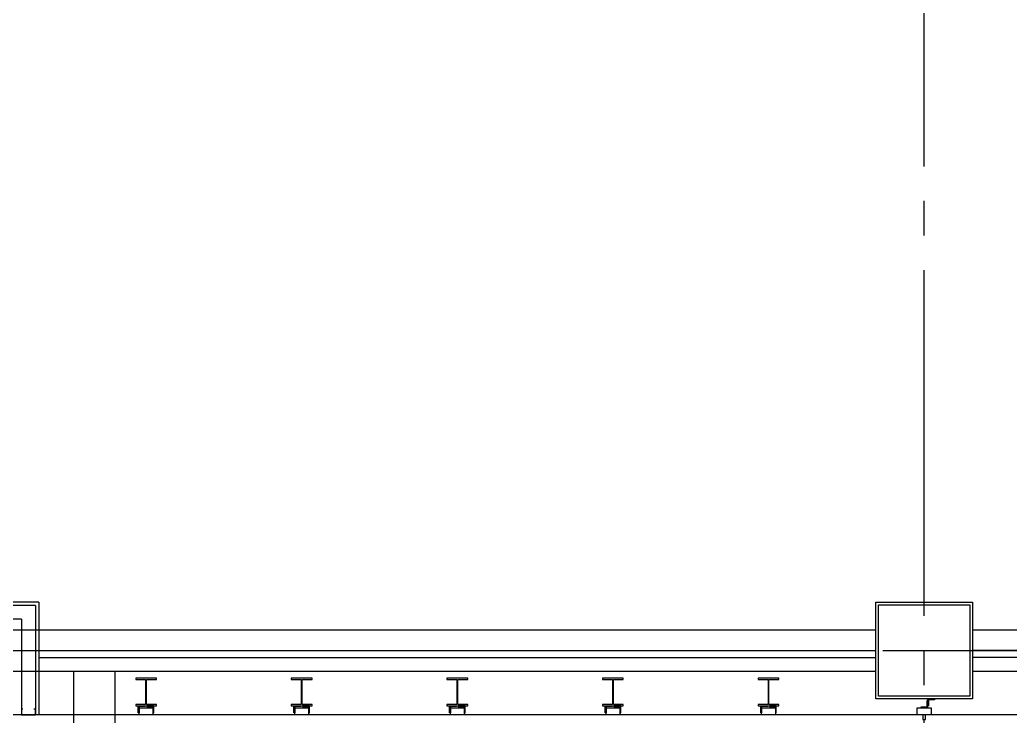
# Model space of a CAD drawing. Header units: millimetres. Extents: x -48783 to 29932, y 8989 to 23940.
# Drawn here: x 20046 to 20762, y 11502 to 12006 of the extents above; entities that cross this region are included whole.
import ezdxf

# ---------------------------------------------------------------- set-up
doc = ezdxf.new("R2010")
doc.units = ezdxf.units.MM
doc.header["$LTSCALE"] = 100
doc.linetypes.add('X-N-FAB-L20$0$COL-CEN-LIN', pattern=[3.25, 2.5, -0.25, 0.25, -0.25])
for name, color, linetype in [('0-XREF', 7, 'Continuous'), ('X-N-FAB-L20$0$04', 8, 'Continuous'), ('X-N-FAB-L20$0$08', 8, 'Continuous'), ('X-N-FAB-L20$0$200K新增範圍', 8, 'Continuous'), ('X-N-FAB-L20$0$BLOCK', 8, 'Continuous'), ('X-N-FAB-L20$0$CCL', 8, 'X-N-FAB-L20$0$COL-CEN-LIN'), ('X-N-FAB-L20$0$COL-S', 8, 'Continuous'), ('X-N-FAB-L20$0$WALL-P', 8, 'Continuous')]:
    doc.layers.add(name, color=color, linetype=linetype)

# ---------------------------------------------------------------- blocks, each defined once
blk = doc.blocks.new('X-N-FAB-L20$0$A$Cc7bb84f0')
at = {"layer": 'X-N-FAB-L20$0$COL-S'}
for points in [[(0, 70), (70, 70), (70, 0), (0, 0)], [(2, 68), (68, 68), (68, 2), (2, 2)]]:
    blk.add_lwpolyline(points, close=True, dxfattribs=at)
blk = doc.blocks.new('X-N-FAB-L20$0$A$C20c95bda')
at = {"layer": 'X-N-FAB-L20$0$CCL'}
for p, q in [((21720, 0), (21720, 9160)), ((240, 950), (28330, 950))]:
    blk.add_line(p, q, dxfattribs=at)
at = {"layer": 'X-N-FAB-L20$0$200K新增範圍'}
blk.add_blockref('X-N-FAB-L20$0$A$Cc7bb84f0', (21685, 915), dxfattribs=at)
blk = doc.blocks.new('X-N-FAB-L20$0$A$C1d07c4d4')
at = {"layer": 'X-N-FAB-L20$0$04'}
for p, q in [((20802.44, 910), (20802.44, 160)), ((20832.44, 910), (20832.44, 160))]:
    blk.add_line(p, q, dxfattribs=at)
at = {"layer": 'X-N-FAB-L20$0$08'}
for p, q in [((20777.44, 925), (21382.44, 925)), ((22282.44, 925), (21452.44, 925))]:
    blk.add_line(p, q, dxfattribs=at)
for points in [[(21382.44, 890), (21382.44, 960), (21452.44, 960), (21452.44, 890)], [(21384.44, 892), (21384.44, 958), (21450.44, 958), (21450.44, 892)]]:
    blk.add_lwpolyline(points, close=True, dxfattribs=at)
at = {"layer": 'X-N-FAB-L20$0$WALL-P'}
for p, q in [((20777.44, 960), (20552.44, 960)), ((20777.44, 960), (20777.44, 878.5)), ((20774.94, 957.5), (20552.44, 957.5)), ((20774.94, 957.5), (20774.94, 878.5)), ((20764.94, 947.5), (20552.44, 947.5)), ((20764.94, 947.5), (20764.94, 878.5)), ((20552.44, 940), (21382.44, 940)), ((21452.44, 940), (22282.44, 940)), ((20777.44, 920), (21382.44, 920)), ((22282.44, 920), (21452.44, 920)), ((20552.44, 910), (21382.44, 910)), ((21452.44, 910), (22282.44, 910)), ((23317.44, 878.5), (20564.44, 878.5))]:
    blk.add_line(p, q, dxfattribs=at)
for points in [[(20847.44, 885), (20862.44, 885), (20862.44, 885.9), (20855.24, 885.9), (20855.24, 904.1), (20862.44, 904.1), (20862.44, 905), (20847.44, 905), (20847.44, 904.1), (20854.64, 904.1), (20854.64, 885.9), (20847.44, 885.9)], [(20959.94, 885), (20974.94, 885), (20974.94, 885.9), (20967.74, 885.9), (20967.74, 904.1), (20974.94, 904.1), (20974.94, 905), (20959.94, 905), (20959.94, 904.1), (20967.14, 904.1), (20967.14, 885.9), (20959.94, 885.9)], [(21072.44, 885), (21087.44, 885), (21087.44, 885.9), (21080.24, 885.9), (21080.24, 904.1), (21087.44, 904.1), (21087.44, 905), (21072.44, 905), (21072.44, 904.1), (21079.64, 904.1), (21079.64, 885.9), (21072.44, 885.9)], [(21184.94, 885), (21199.94, 885), (21199.94, 885.9), (21192.74, 885.9), (21192.74, 904.1), (21199.94, 904.1), (21199.94, 905), (21184.94, 905), (21184.94, 904.1), (21192.14, 904.1), (21192.14, 885.9), (21184.94, 885.9)], [(21297.44, 885), (21312.44, 885), (21312.44, 885.9), (21305.24, 885.9), (21305.24, 904.1), (21312.44, 904.1), (21312.44, 905), (21297.44, 905), (21297.44, 904.1), (21304.64, 904.1), (21304.64, 885.9), (21297.44, 885.9)], [(21414.94, 883.5), (21419.94, 883.5), (21419.94, 888.5), (21419.34, 888.5), (21419.34, 884.1), (21414.94, 884.1)], [(21419.94, 885), (21419.94, 890), (21424.94, 890), (21424.94, 889.4), (21420.54, 889.4), (21420.54, 885)], [(20849.34, 880), (20849.34, 885), (20854.34, 885), (20854.34, 884.4), (20849.94, 884.4), (20849.94, 880)], [(20849.94, 883.5), (20859.94, 883.5), (20859.94, 878.5), (20849.94, 878.5)], [(20860.54, 880), (20860.54, 885), (20855.54, 885), (20855.54, 884.4), (20859.94, 884.4), (20859.94, 880)], [(20961.84, 880), (20961.84, 885), (20966.84, 885), (20966.84, 884.4), (20962.44, 884.4), (20962.44, 880)], [(20962.44, 883.5), (20972.44, 883.5), (20972.44, 878.5), (20962.44, 878.5)], [(20973.04, 880), (20973.04, 885), (20968.04, 885), (20968.04, 884.4), (20972.44, 884.4), (20972.44, 880)], [(21074.34, 880), (21074.34, 885), (21079.34, 885), (21079.34, 884.4), (21074.94, 884.4), (21074.94, 880)], [(21074.94, 883.5), (21084.94, 883.5), (21084.94, 878.5), (21074.94, 878.5)], [(21085.54, 880), (21085.54, 885), (21080.54, 885), (21080.54, 884.4), (21084.94, 884.4), (21084.94, 880)], [(21186.84, 880), (21186.84, 885), (21191.84, 885), (21191.84, 884.4), (21187.44, 884.4), (21187.44, 880)], [(21187.44, 883.5), (21197.44, 883.5), (21197.44, 878.5), (21187.44, 878.5)], [(21198.04, 880), (21198.04, 885), (21193.04, 885), (21193.04, 884.4), (21197.44, 884.4), (21197.44, 880)], [(21299.34, 880), (21299.34, 885), (21304.34, 885), (21304.34, 884.4), (21299.94, 884.4), (21299.94, 880)], [(21299.94, 883.5), (21309.94, 883.5), (21309.94, 878.5), (21299.94, 878.5)], [(21310.54, 880), (21310.54, 885), (21305.54, 885), (21305.54, 884.4), (21309.94, 884.4), (21309.94, 880)], [(21412.44, 883.5), (21422.44, 883.5), (21422.44, 878.5), (21412.44, 878.5)], [(21416.44, 875), (21418.44, 875), (21418.44, 878.5), (21416.44, 878.5)]]:
    blk.add_lwpolyline(points, close=True, dxfattribs=at)
blk.add_lwpolyline([(20765.94, 882.5), (20764.94, 882.5), (20764.94, 878.5), (20774.94, 878.5), (20774.94, 882.5), (20773.94, 882.5)], dxfattribs=at)
blk = doc.blocks.new('X-N-FAB-L20')
blk.add_blockref('X-N-FAB-L20$0$A$C1d07c4d4', (-717.44, 10625))
at = {"layer": 'X-N-FAB-L20$0$BLOCK'}
blk.add_blockref('X-N-FAB-L20$0$A$C20c95bda', (-1020, 10600), dxfattribs=at)

msp = doc.modelspace()

# ---------------------------------------------------------------- block references
at = {"layer": '0-XREF'}
msp.add_blockref('X-N-FAB-L20', (0, 0), dxfattribs=at)

doc.saveas('drawing.dxf')
